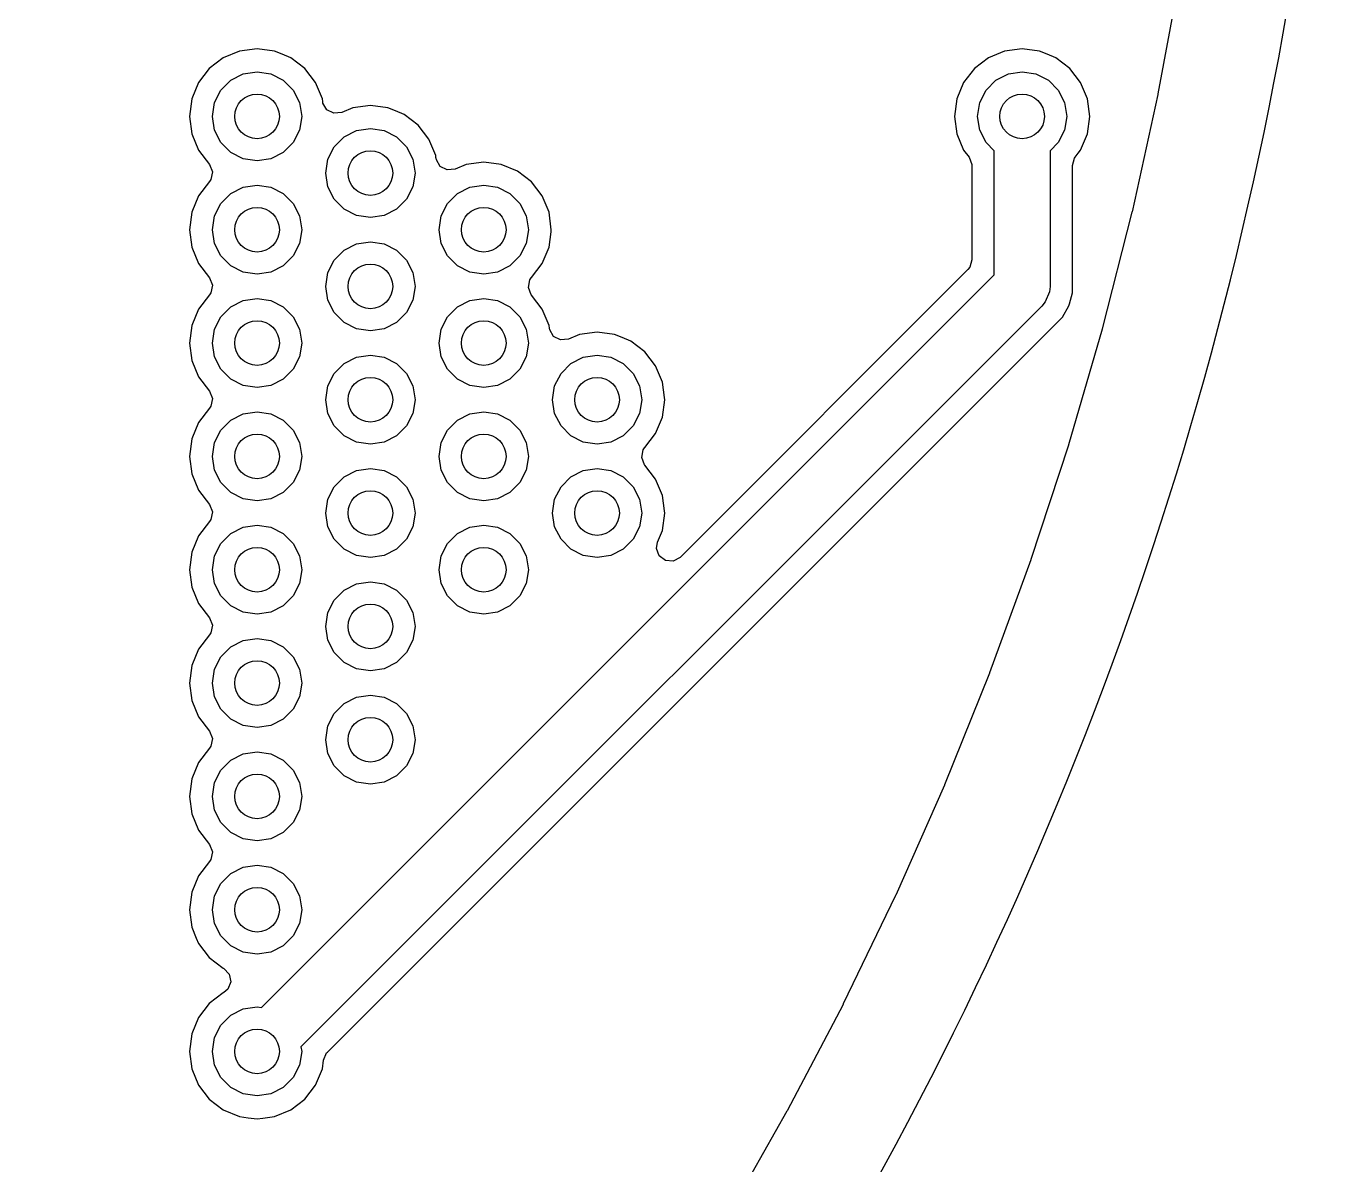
# Model space of a CAD drawing. Extents: x 116 to 183, y -128 to -37.6.
# Drawn here: x 171.16 to 182.95, y -87.12 to -76.92 of the extents above; entities that cross this region are included whole.
import ezdxf

# ---------------------------------------------------------------- set-up
doc = ezdxf.new("R2010")
doc.units = 0
doc.layers.add('BLACK', color=7, linetype='CONTINUOUS')

msp = doc.modelspace()

# ---------------------------------------------------------------- linework, layer by layer
at = {"layer": 'BLACK', "linetype": 'CONTINUOUS'}
for p, q in [((181.500181, -76.462556), (181.303836, -77.522581)), ((172.92516, -77.199463), (172.799718, -77.295718)), ((173.071237, -77.138956), (172.92516, -77.199463)), ((173.071239, -77.138955), (173.071237, -77.138956)), ((173.227999, -77.118318), (173.071239, -77.138955)), ((173.228001, -77.118318), (173.227999, -77.118318)), ((173.38476, -77.138955), (173.228001, -77.118318)), ((173.384762, -77.138956), (173.38476, -77.138955)), ((173.452852, -77.16716), (173.384762, -77.138956)), ((173.530841, -77.199464), (173.452852, -77.16716)), ((173.656282, -77.295718), (173.530841, -77.199464)), ((179.78316, -77.199463), (179.657718, -77.295718)), ((179.929237, -77.138956), (179.78316, -77.199463)), ((179.929239, -77.138955), (179.929237, -77.138956)), ((180.085999, -77.118318), (179.929239, -77.138955)), ((180.086001, -77.118318), (180.085999, -77.118318)), ((180.24276, -77.138955), (180.086001, -77.118318)), ((180.242762, -77.138956), (180.24276, -77.138955)), ((180.310852, -77.16716), (180.242762, -77.138956)), ((180.388841, -77.199464), (180.310852, -77.16716)), ((180.514282, -77.295718), (180.388841, -77.199464)), ((172.799718, -77.295718), (172.703463, -77.42116)), ((172.992886, -77.400393), (173.104393, -77.343577)), ((173.104393, -77.343577), (173.228, -77.324)), ((173.228, -77.324), (173.351607, -77.343577)), ((173.351607, -77.343577), (173.463114, -77.400393)), ((173.752536, -77.421159), (173.656282, -77.295718)), ((179.657718, -77.295718), (179.561463, -77.42116)), ((179.850886, -77.400393), (179.962393, -77.343577)), ((179.962393, -77.343577), (180.086, -77.324)), ((180.086, -77.324), (180.209607, -77.343577)), ((180.209607, -77.343577), (180.321114, -77.400393)), ((180.610536, -77.421159), (180.514282, -77.295718)), ((172.703463, -77.42116), (172.642956, -77.567237)), ((172.904393, -77.488886), (172.992886, -77.400393)), ((173.463114, -77.400393), (173.551607, -77.488886)), ((173.813044, -77.567238), (173.752536, -77.421159)), ((179.561463, -77.42116), (179.500956, -77.567237)), ((179.762393, -77.488886), (179.850886, -77.400393)), ((180.321114, -77.400393), (180.409607, -77.488886)), ((180.671044, -77.567238), (180.610536, -77.421159)), ((172.642955, -77.567239), (172.622318, -77.723998)), ((172.642956, -77.567237), (172.642955, -77.567239)), ((172.847577, -77.600393), (172.904393, -77.488886)), ((173.551607, -77.488886), (173.608423, -77.600393)), ((173.813044, -77.567239), (173.813044, -77.567238)), ((173.813044, -77.56724), (173.813044, -77.567239)), ((173.816082, -77.590316), (173.813044, -77.56724)), ((179.500955, -77.567239), (179.480318, -77.723998)), ((179.500956, -77.567237), (179.500955, -77.567239)), ((179.705577, -77.600393), (179.762393, -77.488886)), ((180.409607, -77.488886), (180.466423, -77.600393)), ((180.691682, -77.724), (180.671044, -77.567238)), ((181.303017, -77.526628), (181.071481, -78.579557)), ((181.303836, -77.522581), (181.303017, -77.526628)), ((172.828, -77.724), (172.847577, -77.600393)), ((173.608423, -77.600393), (173.628, -77.724)), ((173.818872, -77.604797), (173.816082, -77.590316)), ((173.854524, -77.664886), (173.818872, -77.604797)), ((173.917003, -77.696162), (173.854524, -77.664886)), ((173.986473, -77.688693), (173.917003, -77.696162)), ((174.087234, -77.646957), (173.986473, -77.688693)), ((174.087239, -77.646955), (174.087234, -77.646957)), ((174.243999, -77.626318), (174.087239, -77.646955)), ((174.244001, -77.626318), (174.243999, -77.626318)), ((174.40076, -77.646955), (174.244001, -77.626318)), ((174.400762, -77.646956), (174.40076, -77.646955)), ((174.468852, -77.67516), (174.400762, -77.646956)), ((174.546841, -77.707464), (174.468852, -77.67516)), ((179.686, -77.724), (179.705577, -77.600393)), ((180.466423, -77.600393), (180.486, -77.724)), ((172.622318, -77.723998), (172.622318, -77.724001)), ((172.622318, -77.724001), (172.642955, -77.88076)), ((172.847577, -77.847607), (172.828, -77.724)), ((173.628, -77.724), (173.608423, -77.847607)), ((174.672282, -77.803718), (174.546841, -77.707464)), ((174.768536, -77.929159), (174.672282, -77.803718)), ((179.480318, -77.723998), (179.480318, -77.724001)), ((179.480318, -77.724001), (179.500955, -77.88076)), ((179.705577, -77.847607), (179.686, -77.724)), ((180.486, -77.724), (180.466423, -77.847607)), ((180.671044, -77.880762), (180.691682, -77.724)), ((172.642955, -77.88076), (172.642956, -77.880762)), ((172.642956, -77.880762), (172.703464, -78.026842)), ((172.904393, -77.959114), (172.847577, -77.847607)), ((173.608423, -77.847607), (173.551607, -77.959114)), ((173.920393, -77.996886), (174.008886, -77.908393)), ((174.008886, -77.908393), (174.120393, -77.851577)), ((174.120393, -77.851577), (174.244, -77.832)), ((174.244, -77.832), (174.367607, -77.851577)), ((174.367607, -77.851577), (174.479114, -77.908393)), ((174.479114, -77.908393), (174.567607, -77.996886)), ((174.829044, -78.075238), (174.768536, -77.929159)), ((179.500955, -77.88076), (179.500957, -77.880765)), ((179.500957, -77.880765), (179.561461, -78.026836)), ((179.762393, -77.959114), (179.705577, -77.847607)), ((180.466423, -77.847607), (180.409607, -77.959114)), ((180.610536, -78.026841), (180.671044, -77.880762)), ((172.703464, -78.026842), (172.802965, -78.156514)), ((172.992886, -78.047607), (172.904393, -77.959114)), ((173.104393, -78.104423), (172.992886, -78.047607)), ((173.463114, -78.047607), (173.351607, -78.104423)), ((173.551607, -77.959114), (173.463114, -78.047607)), ((173.863577, -78.108393), (173.920393, -77.996886)), ((174.567607, -77.996886), (174.624423, -78.108393)), ((179.561461, -78.026836), (179.561464, -78.026841)), ((179.561464, -78.026841), (179.609876, -78.089933)), ((179.836, -78.032721), (179.762393, -77.959114)), ((179.836, -79.144446), (179.836, -78.032721)), ((180.409607, -77.959114), (180.336, -78.032721)), ((180.336, -78.032721), (180.336, -79.248)), ((180.562124, -78.089933), (180.588895, -78.055044)), ((180.588895, -78.055044), (180.610536, -78.026841)), ((172.802965, -78.156514), (172.828159, -78.221683)), ((173.228, -78.124), (173.104393, -78.104423)), ((173.351607, -78.104423), (173.228, -78.124)), ((173.844, -78.232), (173.863577, -78.108393)), ((174.624423, -78.108393), (174.644, -78.232)), ((174.831846, -78.096525), (174.829044, -78.075238)), ((174.832082, -78.098316), (174.831846, -78.096525)), ((174.834872, -78.112797), (174.832082, -78.098316)), ((174.870524, -78.172886), (174.834872, -78.112797)), ((174.933003, -78.204162), (174.870524, -78.172886)), ((175.103234, -78.154957), (175.002473, -78.196693)), ((175.103239, -78.154955), (175.103234, -78.154957)), ((175.259999, -78.134318), (175.103239, -78.154955)), ((175.260001, -78.134318), (175.259999, -78.134318)), ((175.41676, -78.154955), (175.260001, -78.134318)), ((175.416762, -78.154956), (175.41676, -78.154955)), ((175.562841, -78.215464), (175.416762, -78.154956)), ((179.609876, -78.089933), (179.63507, -78.155102)), ((179.63507, -78.155102), (179.6355, -78.165419)), ((179.6355, -78.165419), (179.6355, -79.010033)), ((180.5365, -78.165419), (180.556185, -78.09838)), ((180.5365, -79.307309), (180.5365, -78.165419)), ((180.556185, -78.09838), (180.562124, -78.089933)), ((172.814121, -78.290128), (172.802965, -78.307486)), ((172.828159, -78.221683), (172.814121, -78.290128)), ((173.863577, -78.355607), (173.844, -78.232)), ((174.644, -78.232), (174.624423, -78.355607)), ((175.002473, -78.196693), (174.933003, -78.204162)), ((175.688282, -78.311718), (175.562841, -78.215464)), ((172.802965, -78.307486), (172.703464, -78.437157)), ((172.992886, -78.416393), (173.104393, -78.359577)), ((173.104393, -78.359577), (173.228, -78.34)), ((173.228, -78.34), (173.351607, -78.359577)), ((173.351607, -78.359577), (173.463114, -78.416393)), ((173.920393, -78.467114), (173.863577, -78.355607)), ((174.624423, -78.355607), (174.567607, -78.467114)), ((175.024886, -78.416393), (175.136393, -78.359577)), ((175.136393, -78.359577), (175.26, -78.34)), ((175.26, -78.34), (175.383607, -78.359577)), ((175.383607, -78.359577), (175.495114, -78.416393)), ((175.784536, -78.437159), (175.688282, -78.311718)), ((172.703464, -78.437157), (172.642956, -78.583237)), ((172.847577, -78.616393), (172.904393, -78.504886)), ((172.904393, -78.504886), (172.992886, -78.416393)), ((173.463114, -78.416393), (173.551607, -78.504886)), ((173.551607, -78.504886), (173.608423, -78.616393)), ((174.008886, -78.555607), (173.920393, -78.467114)), ((174.567607, -78.467114), (174.479114, -78.555607)), ((174.879577, -78.616393), (174.936393, -78.504886)), ((174.936393, -78.504886), (175.024886, -78.416393)), ((175.495114, -78.416393), (175.583607, -78.504886)), ((175.583607, -78.504886), (175.640423, -78.616393)), ((175.845044, -78.583238), (175.784536, -78.437159)), ((172.642955, -78.583239), (172.622318, -78.739998)), ((172.642956, -78.583237), (172.642955, -78.583239)), ((172.828, -78.74), (172.847577, -78.616393)), ((173.608423, -78.616393), (173.628, -78.74)), ((174.120393, -78.612423), (174.008886, -78.555607)), ((174.244, -78.632), (174.120393, -78.612423)), ((174.367607, -78.612423), (174.244, -78.632)), ((174.479114, -78.555607), (174.367607, -78.612423)), ((174.86, -78.74), (174.879577, -78.616393)), ((175.640423, -78.616393), (175.66, -78.74)), ((175.845044, -78.583239), (175.845044, -78.583238)), ((175.865682, -78.739998), (175.845044, -78.583239)), ((181.070527, -78.583574), (180.804073, -79.628175)), ((181.071481, -78.579557), (181.070527, -78.583574)), ((172.622318, -78.739998), (172.622318, -78.740001)), ((172.622318, -78.740001), (172.642955, -78.89676)), ((172.847577, -78.863607), (172.828, -78.74)), ((173.628, -78.74), (173.608423, -78.863607)), ((174.879577, -78.863607), (174.86, -78.74)), ((175.66, -78.74), (175.640423, -78.863607)), ((175.845044, -78.896762), (175.8631, -78.75961)), ((175.8631, -78.75961), (175.865682, -78.740001)), ((175.865682, -78.740001), (175.865682, -78.739998)), ((172.904393, -78.975114), (172.847577, -78.863607)), ((173.608423, -78.863607), (173.551607, -78.975114)), ((174.008886, -78.924393), (174.120393, -78.867577)), ((174.120393, -78.867577), (174.244, -78.848)), ((174.244, -78.848), (174.367607, -78.867577)), ((174.367607, -78.867577), (174.479114, -78.924393)), ((174.936393, -78.975114), (174.879577, -78.863607)), ((175.640423, -78.863607), (175.583607, -78.975114)), ((172.642955, -78.89676), (172.642956, -78.896762)), ((172.642956, -78.896762), (172.703464, -79.042842)), ((172.992886, -79.063607), (172.904393, -78.975114)), ((173.551607, -78.975114), (173.463114, -79.063607)), ((173.920393, -79.012886), (174.008886, -78.924393)), ((174.479114, -78.924393), (174.567607, -79.012886)), ((175.024886, -79.063607), (174.936393, -78.975114)), ((175.583607, -78.975114), (175.495114, -79.063607)), ((175.784536, -79.042841), (175.845044, -78.896762)), ((172.703464, -79.042842), (172.802965, -79.172514)), ((173.104393, -79.120423), (172.992886, -79.063607)), ((173.463114, -79.063607), (173.351607, -79.120423)), ((173.863577, -79.124393), (173.920393, -79.012886)), ((174.567607, -79.012886), (174.624423, -79.124393)), ((175.136393, -79.120423), (175.024886, -79.063607)), ((175.495114, -79.063607), (175.383607, -79.120423)), ((175.688282, -79.168282), (175.784536, -79.042841)), ((179.599181, -79.097714), (177.019647, -81.677248)), ((179.615815, -79.077072), (179.599181, -79.097714)), ((179.6355, -79.010033), (179.615815, -79.077072)), ((172.802965, -79.172514), (172.828159, -79.237683)), ((173.228, -79.14), (173.104393, -79.120423)), ((173.351607, -79.120423), (173.228, -79.14)), ((173.268095, -85.71235), (179.836, -79.144446)), ((173.844, -79.248), (173.863577, -79.124393)), ((174.624423, -79.124393), (174.644, -79.248)), ((175.26, -79.14), (175.136393, -79.120423)), ((175.383607, -79.120423), (175.26, -79.14)), ((175.65984, -79.258318), (175.673878, -79.189873)), ((175.673878, -79.189873), (175.685034, -79.172513)), ((175.685034, -79.172513), (175.688278, -79.168284)), ((175.688278, -79.168284), (175.688282, -79.168282)), ((172.802965, -79.323486), (172.703464, -79.453157)), ((172.814121, -79.306128), (172.802965, -79.323486)), ((172.828159, -79.237683), (172.814121, -79.306128)), ((173.863577, -79.371607), (173.844, -79.248)), ((174.644, -79.248), (174.624423, -79.371607)), ((175.685034, -79.323487), (175.65984, -79.258318)), ((175.688278, -79.327715), (175.685034, -79.323487)), ((175.688282, -79.327718), (175.688278, -79.327715)), ((175.784536, -79.453159), (175.688282, -79.327718)), ((180.331197, -79.296772), (180.293868, -79.386892)), ((180.336, -79.248), (180.331197, -79.296762)), ((180.331197, -79.296762), (180.331197, -79.296772)), ((180.510506, -79.404318), (180.5365, -79.307309)), ((172.703464, -79.453157), (172.642956, -79.599237)), ((172.904393, -79.520886), (172.992886, -79.432393)), ((172.992886, -79.432393), (173.104393, -79.375577)), ((173.104393, -79.375577), (173.228, -79.356)), ((173.228, -79.356), (173.351607, -79.375577)), ((173.351607, -79.375577), (173.463114, -79.432393)), ((173.463114, -79.432393), (173.551607, -79.520886)), ((180.262777, -79.424776), (173.621649, -86.065904)), ((173.920393, -79.483114), (173.863577, -79.371607)), ((174.624423, -79.371607), (174.567607, -79.483114)), ((174.936393, -79.520886), (175.024886, -79.432393)), ((175.024886, -79.432393), (175.136393, -79.375577)), ((175.136393, -79.375577), (175.26, -79.356)), ((175.26, -79.356), (175.383607, -79.375577)), ((175.383607, -79.375577), (175.495114, -79.432393)), ((175.495114, -79.432393), (175.583607, -79.520886)), ((175.845044, -79.599238), (175.784536, -79.453159)), ((180.293868, -79.386892), (180.262777, -79.424776)), ((180.44649, -79.524614), (180.505799, -79.421886)), ((180.505799, -79.421886), (180.510506, -79.404318)), ((172.847577, -79.632393), (172.904393, -79.520886)), ((173.551607, -79.520886), (173.608423, -79.632393)), ((173.858669, -86.112432), (180.44649, -79.524614)), ((174.008886, -79.571607), (173.920393, -79.483114)), ((174.120393, -79.628423), (174.008886, -79.571607)), ((174.479114, -79.571607), (174.367607, -79.628423)), ((174.567607, -79.483114), (174.479114, -79.571607)), ((174.879577, -79.632393), (174.936393, -79.520886)), ((175.583607, -79.520886), (175.640423, -79.632393)), ((172.642955, -79.599239), (172.622318, -79.755998)), ((172.642956, -79.599237), (172.642955, -79.599239)), ((172.828, -79.756), (172.847577, -79.632393)), ((173.608423, -79.632393), (173.628, -79.756)), ((174.244, -79.648), (174.120393, -79.628423)), ((174.367607, -79.628423), (174.244, -79.648)), ((174.86, -79.756), (174.879577, -79.632393)), ((175.640423, -79.632393), (175.66, -79.756)), ((175.845044, -79.599239), (175.845044, -79.599238)), ((175.845044, -79.59924), (175.845044, -79.599239)), ((175.848082, -79.622316), (175.845044, -79.59924)), ((175.850872, -79.636797), (175.848082, -79.622316)), ((175.886524, -79.696886), (175.850872, -79.636797)), ((175.949003, -79.728162), (175.886524, -79.696886)), ((176.119234, -79.678957), (176.018473, -79.720693)), ((176.119239, -79.678955), (176.119234, -79.678957)), ((176.275999, -79.658318), (176.119239, -79.678955)), ((176.276001, -79.658318), (176.275999, -79.658318)), ((176.43276, -79.678955), (176.276001, -79.658318)), ((176.432762, -79.678956), (176.43276, -79.678955)), ((176.500852, -79.70716), (176.432762, -79.678956)), ((176.578841, -79.739464), (176.500852, -79.70716)), ((180.802986, -79.632159), (180.501897, -80.667326)), ((180.804073, -79.628175), (180.802986, -79.632159)), ((172.622318, -79.755998), (172.622318, -79.756001)), ((172.622318, -79.756001), (172.642955, -79.91276)), ((172.847577, -79.879607), (172.828, -79.756)), ((173.628, -79.756), (173.608423, -79.879607)), ((174.879577, -79.879607), (174.86, -79.756)), ((175.66, -79.756), (175.640423, -79.879607)), ((176.018473, -79.720693), (175.949003, -79.728162)), ((176.704282, -79.835718), (176.578841, -79.739464)), ((172.642955, -79.91276), (172.642956, -79.912762)), ((172.642956, -79.912762), (172.703464, -80.058842)), ((172.904393, -79.991114), (172.847577, -79.879607)), ((173.608423, -79.879607), (173.551607, -79.991114)), ((173.920393, -80.028886), (174.008886, -79.940393)), ((174.008886, -79.940393), (174.120393, -79.883577)), ((174.120393, -79.883577), (174.244, -79.864)), ((174.244, -79.864), (174.367607, -79.883577)), ((174.367607, -79.883577), (174.479114, -79.940393)), ((174.479114, -79.940393), (174.567607, -80.028886)), ((174.936393, -79.991114), (174.879577, -79.879607)), ((175.640423, -79.879607), (175.583607, -79.991114)), ((175.952393, -80.028886), (176.040886, -79.940393)), ((176.040886, -79.940393), (176.152393, -79.883577)), ((176.152393, -79.883577), (176.276, -79.864)), ((176.276, -79.864), (176.399607, -79.883577)), ((176.399607, -79.883577), (176.511114, -79.940393)), ((176.511114, -79.940393), (176.599607, -80.028886)), ((176.800536, -79.961159), (176.704282, -79.835718)), ((172.703464, -80.058842), (172.802965, -80.188514)), ((172.992886, -80.079607), (172.904393, -79.991114)), ((173.551607, -79.991114), (173.463114, -80.079607)), ((173.863577, -80.140393), (173.920393, -80.028886)), ((174.567607, -80.028886), (174.624423, -80.140393)), ((175.024886, -80.079607), (174.936393, -79.991114)), ((175.583607, -79.991114), (175.495114, -80.079607)), ((175.895577, -80.140393), (175.952393, -80.028886)), ((176.599607, -80.028886), (176.656423, -80.140393)), ((176.861044, -80.107238), (176.800536, -79.961159)), ((173.104393, -80.136423), (172.992886, -80.079607)), ((173.228, -80.156), (173.104393, -80.136423)), ((173.351607, -80.136423), (173.228, -80.156)), ((173.463114, -80.079607), (173.351607, -80.136423)), ((173.844, -80.264), (173.863577, -80.140393)), ((174.624423, -80.140393), (174.644, -80.264)), ((175.136393, -80.136423), (175.024886, -80.079607)), ((175.26, -80.156), (175.136393, -80.136423)), ((175.383607, -80.136423), (175.26, -80.156)), ((175.495114, -80.079607), (175.383607, -80.136423)), ((175.876, -80.264), (175.895577, -80.140393)), ((176.656423, -80.140393), (176.676, -80.264)), ((176.861044, -80.107239), (176.861044, -80.107238)), ((176.8791, -80.24439), (176.861044, -80.107239)), ((172.802965, -80.188514), (172.828159, -80.253683)), ((172.828159, -80.253683), (172.814121, -80.322128)), ((173.863577, -80.387607), (173.844, -80.264)), ((174.644, -80.264), (174.624423, -80.387607)), ((175.895577, -80.387607), (175.876, -80.264)), ((176.676, -80.264), (176.656423, -80.387607)), ((176.861044, -80.420762), (176.881682, -80.264)), ((176.881682, -80.264), (176.8791, -80.24439)), ((172.802965, -80.339486), (172.703464, -80.469157)), ((172.814121, -80.322128), (172.802965, -80.339486)), ((172.992886, -80.448393), (173.104393, -80.391577)), ((173.104393, -80.391577), (173.228, -80.372)), ((173.228, -80.372), (173.351607, -80.391577)), ((173.351607, -80.391577), (173.463114, -80.448393)), ((173.920393, -80.499114), (173.863577, -80.387607)), ((174.624423, -80.387607), (174.567607, -80.499114)), ((175.024886, -80.448393), (175.136393, -80.391577)), ((175.136393, -80.391577), (175.26, -80.372)), ((175.26, -80.372), (175.383607, -80.391577)), ((175.383607, -80.391577), (175.495114, -80.448393)), ((175.952393, -80.499114), (175.895577, -80.387607)), ((176.656423, -80.387607), (176.599607, -80.499114)), ((172.703464, -80.469157), (172.642956, -80.615237)), ((172.904393, -80.536886), (172.992886, -80.448393)), ((173.463114, -80.448393), (173.551607, -80.536886)), ((174.008886, -80.587607), (173.920393, -80.499114)), ((174.567607, -80.499114), (174.479114, -80.587607)), ((174.936393, -80.536886), (175.024886, -80.448393)), ((175.495114, -80.448393), (175.583607, -80.536886)), ((176.040886, -80.587607), (175.952393, -80.499114)), ((176.599607, -80.499114), (176.511114, -80.587607)), ((176.800536, -80.566841), (176.861044, -80.420762)), ((172.642955, -80.615239), (172.622318, -80.771998)), ((172.642956, -80.615237), (172.642955, -80.615239)), ((172.828, -80.772), (172.847577, -80.648393)), ((172.847577, -80.648393), (172.904393, -80.536886)), ((173.551607, -80.536886), (173.608423, -80.648393)), ((173.608423, -80.648393), (173.628, -80.772)), ((174.120393, -80.644423), (174.008886, -80.587607)), ((174.244, -80.664), (174.120393, -80.644423)), ((174.367607, -80.644423), (174.244, -80.664)), ((174.479114, -80.587607), (174.367607, -80.644423)), ((174.86, -80.772), (174.879577, -80.648393)), ((174.879577, -80.648393), (174.936393, -80.536886)), ((175.583607, -80.536886), (175.640423, -80.648393)), ((175.640423, -80.648393), (175.66, -80.772)), ((176.152393, -80.644423), (176.040886, -80.587607)), ((176.276, -80.664), (176.152393, -80.644423)), ((176.399607, -80.644423), (176.276, -80.664)), ((176.511114, -80.587607), (176.399607, -80.644423)), ((176.704282, -80.692282), (176.800536, -80.566841)), ((176.67584, -80.782318), (176.689878, -80.713873)), ((176.689878, -80.713873), (176.701034, -80.696513)), ((176.701034, -80.696513), (176.704278, -80.692284)), ((176.704278, -80.692284), (176.704282, -80.692282)), ((180.500678, -80.671271), (180.165287, -81.695846)), ((180.501897, -80.667326), (180.500678, -80.671271)), ((172.622318, -80.771998), (172.622318, -80.772001)), ((172.622318, -80.772001), (172.642955, -80.92876)), ((172.847577, -80.895607), (172.828, -80.772)), ((173.628, -80.772), (173.608423, -80.895607)), ((174.120393, -80.899577), (174.244, -80.88)), ((174.244, -80.88), (174.367607, -80.899577)), ((174.879577, -80.895607), (174.86, -80.772)), ((175.66, -80.772), (175.640423, -80.895607)), ((176.152393, -80.899577), (176.276, -80.88)), ((176.276, -80.88), (176.399607, -80.899577)), ((176.701034, -80.847487), (176.67584, -80.782318)), ((176.704278, -80.851715), (176.701034, -80.847487)), ((176.704282, -80.851718), (176.704278, -80.851715)), ((176.800536, -80.977159), (176.704282, -80.851718)), ((172.642955, -80.92876), (172.642956, -80.928762)), ((172.642956, -80.928762), (172.703464, -81.074842)), ((172.904393, -81.007114), (172.847577, -80.895607)), ((173.608423, -80.895607), (173.551607, -81.007114)), ((173.920393, -81.044886), (174.008886, -80.956393)), ((174.008886, -80.956393), (174.120393, -80.899577)), ((174.367607, -80.899577), (174.479114, -80.956393)), ((174.479114, -80.956393), (174.567607, -81.044886)), ((174.936393, -81.007114), (174.879577, -80.895607)), ((175.640423, -80.895607), (175.583607, -81.007114)), ((175.952393, -81.044886), (176.040886, -80.956393)), ((176.040886, -80.956393), (176.152393, -80.899577)), ((176.399607, -80.899577), (176.511114, -80.956393)), ((176.511114, -80.956393), (176.599607, -81.044886)), ((176.861044, -81.123238), (176.800536, -80.977159)), ((172.703464, -81.074842), (172.802965, -81.204514)), ((172.992886, -81.095607), (172.904393, -81.007114)), ((173.104393, -81.152423), (172.992886, -81.095607)), ((173.463114, -81.095607), (173.351607, -81.152423)), ((173.551607, -81.007114), (173.463114, -81.095607)), ((173.863577, -81.156393), (173.920393, -81.044886)), ((174.567607, -81.044886), (174.624423, -81.156393)), ((175.024886, -81.095607), (174.936393, -81.007114)), ((175.136393, -81.152423), (175.024886, -81.095607)), ((175.495114, -81.095607), (175.383607, -81.152423)), ((175.583607, -81.007114), (175.495114, -81.095607)), ((175.895577, -81.156393), (175.952393, -81.044886)), ((176.599607, -81.044886), (176.656423, -81.156393)), ((172.802965, -81.204514), (172.828159, -81.269683)), ((173.228, -81.172), (173.104393, -81.152423)), ((173.351607, -81.152423), (173.228, -81.172)), ((173.844, -81.28), (173.863577, -81.156393)), ((174.624423, -81.156393), (174.644, -81.28)), ((175.26, -81.172), (175.136393, -81.152423)), ((175.383607, -81.152423), (175.26, -81.172)), ((175.876, -81.28), (175.895577, -81.156393)), ((176.656423, -81.156393), (176.676, -81.28)), ((176.861044, -81.123239), (176.861044, -81.123238)), ((176.8791, -81.26039), (176.861044, -81.123239)), ((172.802965, -81.355486), (172.703464, -81.485157)), ((172.814121, -81.338128), (172.802965, -81.355486)), ((172.828159, -81.269683), (172.814121, -81.338128)), ((173.863577, -81.403607), (173.844, -81.28)), ((174.644, -81.28), (174.624423, -81.403607)), ((175.895577, -81.403607), (175.876, -81.28)), ((176.676, -81.28), (176.656423, -81.403607)), ((176.861044, -81.436762), (176.881682, -81.28)), ((176.881682, -81.28), (176.8791, -81.26039)), ((172.904393, -81.552886), (172.992886, -81.464393)), ((172.992886, -81.464393), (173.104393, -81.407577)), ((173.104393, -81.407577), (173.228, -81.388)), ((173.228, -81.388), (173.351607, -81.407577)), ((173.351607, -81.407577), (173.463114, -81.464393)), ((173.463114, -81.464393), (173.551607, -81.552886)), ((173.920393, -81.515114), (173.863577, -81.403607)), ((174.624423, -81.403607), (174.567607, -81.515114)), ((174.936393, -81.552886), (175.024886, -81.464393)), ((175.024886, -81.464393), (175.136393, -81.407577)), ((175.136393, -81.407577), (175.26, -81.388)), ((175.26, -81.388), (175.383607, -81.407577)), ((175.383607, -81.407577), (175.495114, -81.464393)), ((175.495114, -81.464393), (175.583607, -81.552886)), ((175.952393, -81.515114), (175.895577, -81.403607)), ((176.656423, -81.403607), (176.599607, -81.515114)), ((176.817404, -81.542116), (176.861044, -81.436762)), ((172.703464, -81.485157), (172.642956, -81.631237)), ((172.847577, -81.664393), (172.904393, -81.552886)), ((173.551607, -81.552886), (173.608423, -81.664393)), ((174.008886, -81.603607), (173.920393, -81.515114)), ((174.567607, -81.515114), (174.479114, -81.603607)), ((174.879577, -81.664393), (174.936393, -81.552886)), ((175.583607, -81.552886), (175.640423, -81.664393)), ((176.040886, -81.603607), (175.952393, -81.515114)), ((176.599607, -81.515114), (176.511114, -81.603607)), ((176.808282, -81.598413), (176.817404, -81.542116)), ((172.642955, -81.631239), (172.622318, -81.787998)), ((172.642956, -81.631237), (172.642955, -81.631239)), ((172.828, -81.788), (172.847577, -81.664393)), ((173.608423, -81.664393), (173.628, -81.788)), ((174.120393, -81.660423), (174.008886, -81.603607)), ((174.244, -81.68), (174.120393, -81.660423)), ((174.367607, -81.660423), (174.244, -81.68)), ((174.479114, -81.603607), (174.367607, -81.660423)), ((174.86, -81.788), (174.879577, -81.664393)), ((175.640423, -81.664393), (175.66, -81.788)), ((176.152393, -81.660423), (176.040886, -81.603607)), ((176.276, -81.68), (176.152393, -81.660423)), ((176.399607, -81.660423), (176.276, -81.68)), ((176.511114, -81.603607), (176.399607, -81.660423)), ((176.832699, -81.663877), (176.808282, -81.598413)), ((176.888632, -81.705749), (176.832699, -81.663877)), ((176.958324, -81.710733), (176.888632, -81.705749)), ((177.019647, -81.677248), (176.958324, -81.710733)), ((180.163937, -81.699748), (179.794625, -82.712573)), ((180.165287, -81.695846), (180.163937, -81.699748)), ((172.622318, -81.787998), (172.622318, -81.788001)), ((172.622318, -81.788001), (172.642955, -81.94476)), ((172.847577, -81.911607), (172.828, -81.788)), ((173.628, -81.788), (173.608423, -81.911607)), ((174.879577, -81.911607), (174.86, -81.788)), ((175.66, -81.788), (175.640423, -81.911607)), ((172.642955, -81.94476), (172.642956, -81.944762)), ((172.642956, -81.944762), (172.703464, -82.090842)), ((172.904393, -82.023114), (172.847577, -81.911607)), ((173.608423, -81.911607), (173.551607, -82.023114)), ((174.008886, -81.972393), (174.120393, -81.915577)), ((174.120393, -81.915577), (174.244, -81.896)), ((174.244, -81.896), (174.367607, -81.915577)), ((174.367607, -81.915577), (174.479114, -81.972393)), ((174.936393, -82.023114), (174.879577, -81.911607)), ((175.640423, -81.911607), (175.583607, -82.023114)), ((172.992886, -82.111607), (172.904393, -82.023114)), ((173.551607, -82.023114), (173.463114, -82.111607)), ((173.863577, -82.172393), (173.920393, -82.060886)), ((173.920393, -82.060886), (174.008886, -81.972393)), ((174.479114, -81.972393), (174.567607, -82.060886)), ((174.567607, -82.060886), (174.624423, -82.172393)), ((175.024886, -82.111607), (174.936393, -82.023114)), ((175.583607, -82.023114), (175.495114, -82.111607)), ((172.703464, -82.090842), (172.802965, -82.220514)), ((173.104393, -82.168423), (172.992886, -82.111607)), ((173.228, -82.188), (173.104393, -82.168423)), ((173.351607, -82.168423), (173.228, -82.188)), ((173.463114, -82.111607), (173.351607, -82.168423)), ((173.844, -82.296), (173.863577, -82.172393)), ((174.624423, -82.172393), (174.644, -82.296)), ((175.136393, -82.168423), (175.024886, -82.111607)), ((175.26, -82.188), (175.136393, -82.168423)), ((175.383607, -82.168423), (175.26, -82.188)), ((175.495114, -82.111607), (175.383607, -82.168423)), ((172.802965, -82.220514), (172.828159, -82.285683)), ((172.828159, -82.285683), (172.814121, -82.354128)), ((173.863577, -82.419607), (173.844, -82.296)), ((174.644, -82.296), (174.624423, -82.419607)), ((172.802965, -82.371486), (172.703464, -82.501157)), ((172.814121, -82.354128), (172.802965, -82.371486)), ((173.104393, -82.423577), (173.228, -82.404)), ((173.228, -82.404), (173.351607, -82.423577)), ((173.920393, -82.531114), (173.863577, -82.419607)), ((174.624423, -82.419607), (174.567607, -82.531114)), ((172.703464, -82.501157), (172.642956, -82.647237)), ((172.904393, -82.568886), (172.992886, -82.480393)), ((172.992886, -82.480393), (173.104393, -82.423577)), ((173.351607, -82.423577), (173.463114, -82.480393)), ((173.463114, -82.480393), (173.551607, -82.568886)), ((174.008886, -82.619607), (173.920393, -82.531114)), ((174.567607, -82.531114), (174.479114, -82.619607)), ((172.642955, -82.647239), (172.622318, -82.803998)), ((172.642956, -82.647237), (172.642955, -82.647239)), ((172.847577, -82.680393), (172.904393, -82.568886)), ((173.551607, -82.568886), (173.608423, -82.680393)), ((174.120393, -82.676423), (174.008886, -82.619607)), ((174.479114, -82.619607), (174.367607, -82.676423)), ((172.828, -82.804), (172.847577, -82.680393)), ((173.608423, -82.680393), (173.628, -82.804)), ((174.244, -82.696), (174.120393, -82.676423)), ((174.367607, -82.676423), (174.244, -82.696)), ((179.793146, -82.716428), (179.390324, -83.716384)), ((179.794625, -82.712573), (179.793146, -82.716428)), ((172.622318, -82.803998), (172.622318, -82.804001)), ((172.622318, -82.804001), (172.642955, -82.96076)), ((172.847577, -82.927607), (172.828, -82.804)), ((173.628, -82.804), (173.608423, -82.927607)), ((172.642955, -82.96076), (172.642956, -82.960762)), ((172.642956, -82.960762), (172.703464, -83.106842)), ((172.904393, -83.039114), (172.847577, -82.927607)), ((173.608423, -82.927607), (173.551607, -83.039114)), ((173.920393, -83.076886), (174.008886, -82.988393)), ((174.008886, -82.988393), (174.120393, -82.931577)), ((174.120393, -82.931577), (174.244, -82.912)), ((174.244, -82.912), (174.367607, -82.931577)), ((174.367607, -82.931577), (174.479114, -82.988393)), ((174.479114, -82.988393), (174.567607, -83.076886)), ((172.703464, -83.106842), (172.802965, -83.236514)), ((172.992886, -83.127607), (172.904393, -83.039114)), ((173.551607, -83.039114), (173.463114, -83.127607)), ((173.863577, -83.188393), (173.920393, -83.076886)), ((174.567607, -83.076886), (174.624423, -83.188393)), ((172.802965, -83.236514), (172.828159, -83.301683)), ((173.104393, -83.184423), (172.992886, -83.127607)), ((173.228, -83.204), (173.104393, -83.184423)), ((173.351607, -83.184423), (173.228, -83.204)), ((173.463114, -83.127607), (173.351607, -83.184423)), ((173.844, -83.312), (173.863577, -83.188393)), ((174.624423, -83.188393), (174.644, -83.312)), ((172.828159, -83.301683), (172.814121, -83.370128)), ((173.863577, -83.435607), (173.844, -83.312)), ((174.644, -83.312), (174.624423, -83.435607)), ((172.802965, -83.387486), (172.703464, -83.517157)), ((172.814121, -83.370128), (172.802965, -83.387486)), ((172.992886, -83.496393), (173.104393, -83.439577)), ((173.104393, -83.439577), (173.228, -83.42)), ((173.228, -83.42), (173.351607, -83.439577)), ((173.351607, -83.439577), (173.463114, -83.496393)), ((173.920393, -83.547114), (173.863577, -83.435607)), ((174.624423, -83.435607), (174.567607, -83.547114)), ((172.703464, -83.517157), (172.642956, -83.663237)), ((172.847577, -83.696393), (172.904393, -83.584886)), ((172.904393, -83.584886), (172.992886, -83.496393)), ((173.463114, -83.496393), (173.551607, -83.584886)), ((173.551607, -83.584886), (173.608423, -83.696393)), ((174.008886, -83.635607), (173.920393, -83.547114)), ((174.567607, -83.547114), (174.479114, -83.635607)), ((172.642955, -83.663239), (172.622318, -83.819998)), ((172.642956, -83.663237), (172.642955, -83.663239)), ((172.828, -83.82), (172.847577, -83.696393)), ((173.608423, -83.696393), (173.628, -83.82)), ((174.120393, -83.692423), (174.008886, -83.635607)), ((174.244, -83.712), (174.120393, -83.692423)), ((174.367607, -83.692423), (174.244, -83.712)), ((174.479114, -83.635607), (174.367607, -83.692423)), ((179.390324, -83.716384), (179.388718, -83.720188)), ((172.622318, -83.819998), (172.622318, -83.820001)), ((172.622318, -83.820001), (172.642955, -83.97676)), ((172.847577, -83.943607), (172.828, -83.82)), ((173.628, -83.82), (173.608423, -83.943607)), ((179.388718, -83.720188), (178.952813, -84.706205)), ((172.904393, -84.055114), (172.847577, -83.943607)), ((173.608423, -83.943607), (173.551607, -84.055114)), ((172.642955, -83.97676), (172.642956, -83.976762)), ((172.642956, -83.976762), (172.703464, -84.122842)), ((172.992886, -84.143607), (172.904393, -84.055114)), ((173.551607, -84.055114), (173.463114, -84.143607)), ((172.703464, -84.122842), (172.802965, -84.252514)), ((173.104393, -84.200423), (172.992886, -84.143607)), ((173.463114, -84.143607), (173.351607, -84.200423)), ((172.802965, -84.252514), (172.828159, -84.317683)), ((173.228, -84.22), (173.104393, -84.200423)), ((173.351607, -84.200423), (173.228, -84.22)), ((172.802965, -84.403486), (172.703464, -84.533157)), ((172.814121, -84.386128), (172.802965, -84.403486)), ((172.828159, -84.317683), (172.814121, -84.386128)), ((172.703464, -84.533157), (172.642956, -84.679237)), ((172.904393, -84.600886), (172.992886, -84.512393)), ((172.992886, -84.512393), (173.104393, -84.455577)), ((173.104393, -84.455577), (173.228, -84.436)), ((173.228, -84.436), (173.351607, -84.455577)), ((173.351607, -84.455577), (173.463114, -84.512393)), ((173.463114, -84.512393), (173.551607, -84.600886)), ((172.847577, -84.712393), (172.904393, -84.600886)), ((173.551607, -84.600886), (173.608423, -84.712393)), ((172.642955, -84.679239), (172.622318, -84.835998)), ((172.642956, -84.679237), (172.642955, -84.679239)), ((172.828, -84.836), (172.847577, -84.712393)), ((173.608423, -84.712393), (173.628, -84.836)), ((178.951081, -84.709953), (178.482592, -85.680907)), ((178.952813, -84.706205), (178.951081, -84.709953)), ((172.622318, -84.835998), (172.622318, -84.836001)), ((172.622318, -84.836001), (172.642955, -84.99276)), ((172.847577, -84.959607), (172.828, -84.836)), ((173.628, -84.836), (173.608423, -84.959607)), ((172.642955, -84.99276), (172.642956, -84.992762)), ((172.642956, -84.992762), (172.683232, -85.089998)), ((172.904393, -85.071114), (172.847577, -84.959607)), ((173.608423, -84.959607), (173.551607, -85.071114)), ((172.683232, -85.089998), (172.703464, -85.138841)), ((172.992886, -85.159607), (172.904393, -85.071114)), ((173.551607, -85.071114), (173.463114, -85.159607)), ((172.703464, -85.138841), (172.799718, -85.264282)), ((173.104393, -85.216423), (172.992886, -85.159607)), ((173.228, -85.236), (173.104393, -85.216423)), ((173.351607, -85.216423), (173.228, -85.236)), ((173.463114, -85.159607), (173.351607, -85.216423)), ((172.799718, -85.264282), (172.925159, -85.360536)), ((172.925159, -85.360536), (172.925166, -85.360541)), ((172.925166, -85.360541), (172.930487, -85.363613)), ((172.930487, -85.363613), (172.978703, -85.414179)), ((172.991927, -85.482786), (172.965959, -85.547651)), ((172.978703, -85.414179), (172.991927, -85.482786)), ((172.925166, -85.581458), (172.799718, -85.677718)), ((172.930487, -85.578387), (172.925166, -85.581458)), ((172.965959, -85.547651), (172.930487, -85.578387)), ((172.799718, -85.677718), (172.703463, -85.80316)), ((173.104393, -85.725577), (173.228, -85.706)), ((173.228, -85.706), (173.268095, -85.71235)), ((178.480736, -85.684595), (177.980186, -86.639401)), ((178.482592, -85.680907), (178.480736, -85.684595)), ((172.703463, -85.80316), (172.642956, -85.949237)), ((172.904393, -85.870886), (172.992886, -85.782393)), ((172.992886, -85.782393), (173.104393, -85.725577)), ((172.642955, -85.949239), (172.622318, -86.105998)), ((172.642956, -85.949237), (172.642955, -85.949239)), ((172.847577, -85.982393), (172.904393, -85.870886)), ((172.828, -86.106), (172.847577, -85.982393)), ((173.621649, -86.065904), (173.628, -86.106)), ((172.622318, -86.105998), (172.622318, -86.106001)), ((172.622318, -86.106001), (172.642955, -86.26276)), ((172.847577, -86.229607), (172.828, -86.106)), ((173.628, -86.106), (173.608423, -86.229607)), ((173.813044, -86.262762), (173.823424, -86.183914)), ((173.823424, -86.183914), (173.851688, -86.12002)), ((173.851688, -86.12002), (173.858669, -86.112432)), ((172.642955, -86.26276), (172.642956, -86.262762)), ((172.642956, -86.262762), (172.703464, -86.408841)), ((172.904393, -86.341114), (172.847577, -86.229607)), ((173.608423, -86.229607), (173.551607, -86.341114)), ((173.752536, -86.408841), (173.813044, -86.262762)), ((172.703464, -86.408841), (172.799718, -86.534282)), ((172.992886, -86.429607), (172.904393, -86.341114)), ((173.551607, -86.341114), (173.463114, -86.429607)), ((173.656282, -86.534282), (173.752536, -86.408841)), ((172.799718, -86.534282), (172.925159, -86.630536)), ((173.104393, -86.486423), (172.992886, -86.429607)), ((173.228, -86.506), (173.104393, -86.486423)), ((173.351607, -86.486423), (173.228, -86.506)), ((173.463114, -86.429607), (173.351607, -86.486423)), ((173.530841, -86.630536), (173.656282, -86.534282)), ((172.925159, -86.630536), (173.071238, -86.691044)), ((173.384762, -86.691044), (173.530841, -86.630536)), ((177.978208, -86.643026), (177.446129, -87.580667)), ((177.980186, -86.639401), (177.978208, -86.643026)), ((173.071238, -86.691044), (173.149619, -86.701363)), ((173.149619, -86.701363), (173.227999, -86.711682)), ((173.227999, -86.711682), (173.228, -86.711682)), ((173.228, -86.711682), (173.228001, -86.711682)), ((173.228001, -86.711682), (173.280254, -86.704802)), ((173.280254, -86.704802), (173.384762, -86.691044))]:
    msp.add_line(p, q, dxfattribs=at)
at = {"layer": 'BLACK'}
for centre in [(173.228, -77.724), (180.086, -77.724), (174.244, -78.232), (173.228, -78.74), (175.26, -78.74), (174.244, -79.248), (173.228, -79.756), (175.26, -79.756), (174.244, -80.264), (176.276, -80.264), (173.228, -80.772), (175.26, -80.772), (174.244, -81.28), (176.276, -81.28), (173.228, -81.788), (175.26, -81.788), (174.244, -82.296), (173.228, -82.804), (174.244, -83.312), (173.228, -83.82), (173.228, -84.836), (173.228, -86.106)]:
    msp.add_circle(centre, 0.2, dxfattribs=at)
msp.add_arc((149.4505, -71.0743), 33.500002, -49.6070463, 0.0000068, dxfattribs=at)

doc.saveas('drawing.dxf')
